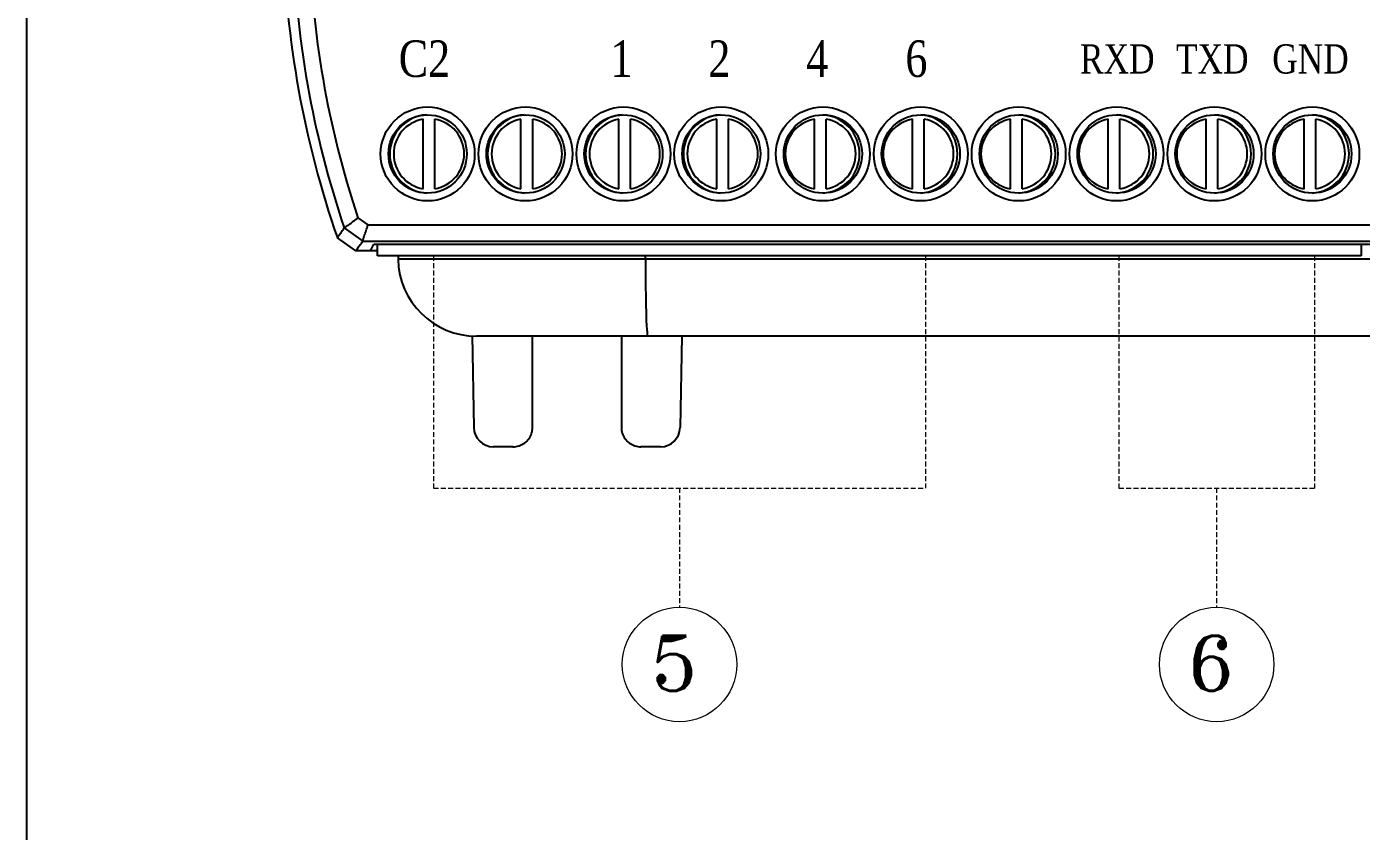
# Model space of a CAD drawing. Header units: millimetres. Extents: x 77 to 917, y 105 to 1108.
# Drawn here: x 77.4 to 145.5, y 593.1 to 634.1 of the extents above; entities that cross this region are included whole.
import ezdxf
from ezdxf.enums import TextEntityAlignment as Align

# ---------------------------------------------------------------- set-up
doc = ezdxf.new("R2010")
doc.units = ezdxf.units.MM
doc.linetypes.add('DASHED2', pattern=[0.375, 0.25, -0.125])
doc.layers.add('02___PRT_ALL_AXES', color=7, linetype='Continuous')
doc.layers.add('40', color=4, linetype='Continuous')
doc.styles.add('SS', font='batang.ttc', dxfattribs={"width": 0.8})
doc.styles.add('STYLE2', font='romant.shx')

msp = doc.modelspace()

# ---------------------------------------------------------------- linework, layer by layer
at = {"color": 7, "linetype": 'Continuous'}
for p, q in [((97.619, 625.869), (97.619, 629.419)), ((98.219, 625.869), (98.219, 629.419)), ((102.619, 625.869), (102.619, 629.419)), ((103.219, 625.869), (103.219, 629.419)), ((107.619, 625.869), (107.619, 629.419)), ((108.219, 625.869), (108.219, 629.419)), ((112.619, 625.869), (112.619, 629.419)), ((113.219, 625.869), (113.219, 629.419)), ((117.619, 625.869), (117.619, 629.419)), ((118.219, 625.869), (118.219, 629.419)), ((122.619, 625.869), (122.619, 629.419)), ((123.219, 625.869), (123.219, 629.419)), ((127.619, 625.869), (127.619, 629.419)), ((128.219, 625.869), (128.219, 629.419)), ((132.619, 625.869), (132.619, 629.419)), ((133.219, 625.869), (133.219, 629.419)), ((137.619, 625.869), (137.619, 629.419)), ((138.219, 625.869), (138.219, 629.419)), ((142.619, 625.869), (142.619, 629.419)), ((143.219, 625.869), (143.219, 629.419)), ((93.595, 623.868), (94.541, 623.19)), ((94.294, 624.386), (94.807, 624.018)), ((94.807, 624.018), (166.156, 624.018)), ((94.187, 622.694), (93.243, 623.365)), ((94.541, 623.19), (166.422, 623.19)), ((95.294, 622.694), (94.187, 622.694)), ((94.933, 622.694), (95.102, 623.033)), ((95.102, 623.033), (165.861, 623.033)), ((95.294, 622.444), (95.294, 623.033)), ((145.544, 622.444), (95.294, 622.444)), ((96.342, 622.444), (96.345, 622.274)), ((108.98, 622.274), (108.98, 622.444)), ((145.544, 623.033), (145.544, 622.444)), ((164.619, 622.274), (96.345, 622.274)), ((100.133, 618.368), (100.214, 613.677)), ((160.619, 618.344), (100.344, 618.344)), ((103.214, 613.694), (103.214, 618.344)), ((107.749, 618.344), (107.749, 613.694)), ((110.83, 618.344), (110.749, 613.677)), ((102.214, 612.694), (101.214, 612.694)), ((109.749, 612.694), (108.749, 612.694))]:
    msp.add_line(p, q, dxfattribs=at)
at = {"color": 1, "linetype": 'DASHED2', "lineweight": 18}
for p, q in [((98.157, 622.444), (98.157, 610.586)), ((123.282, 622.444), (123.282, 610.586)), ((133.157, 622.444), (133.157, 610.586)), ((143.157, 622.444), (143.157, 610.586)), ((110.719, 610.586), (110.719, 604.501)), ((138.157, 610.586), (138.157, 604.501))]:
    msp.add_line(p, q, dxfattribs=at)
at = {"color": 1, "linetype": 'DASHED2', "lineweight": 5}
for p, q in [((98.157, 610.586), (123.282, 610.586)), ((133.157, 610.586), (143.157, 610.586))]:
    msp.add_line(p, q, dxfattribs=at)
msp.add_lwpolyline([(77.374, 1009.23), (917.29, 1009.23), (917.29, 428.192), (77.374, 428.192)], close=True)
at = {"color": 7, "linetype": 'Continuous'}
for centre, radius in [((97.854, 627.644), 2.4), ((102.854, 627.644), 2.4), ((107.854, 627.644), 2.4), ((112.854, 627.644), 2.4), ((118.044, 627.644), 2.4), ((123.044, 627.644), 2.4), ((128.044, 627.644), 2.4), ((133.044, 627.644), 2.4), ((138.044, 627.644), 2.4), ((143.044, 627.644), 2.4), ((97.854, 627.644), 2), ((102.854, 627.644), 2), ((107.854, 627.644), 2), ((112.854, 627.644), 2), ((118.044, 627.644), 2), ((123.044, 627.644), 2), ((128.044, 627.644), 2), ((133.044, 627.644), 2), ((138.044, 627.644), 2), ((143.044, 627.644), 2)]:
    msp.add_circle(centre, radius, dxfattribs=at)
at = {"color": 0, "linetype": 'ByBlock', "lineweight": 18}
for centre in [(110.719, 601.578), (138.157, 601.578)]:
    msp.add_circle(centre, 2.922, dxfattribs=at)
at = {"color": 7, "linetype": 'Continuous'}
for centre, radius, start, end in [((140.47, 639.786), 50, 181.25088, 199.17209), ((140.47, 639.786), 49.504, 181.25713, 198.75612), ((140.47, 639.786), 48.677, 181.26039, 198.4439), ((97.919, 627.644), 1.8, 99.59407, 260.40593), ((97.919, 627.644), 1.8, 279.59407, 80.40593), ((102.919, 627.644), 1.8, 99.59407, 260.40593), ((102.919, 627.644), 1.8, 279.59407, 80.40593), ((107.919, 627.644), 1.8, 99.59407, 260.40593), ((107.919, 627.644), 1.8, 279.59407, 80.40593), ((112.919, 627.644), 1.8, 99.59407, 260.40593), ((112.919, 627.644), 1.8, 279.59407, 80.40593), ((117.919, 627.644), 1.8, 99.59407, 260.40593), ((117.919, 627.644), 1.8, 279.59407, 80.40593), ((122.919, 627.644), 1.8, 99.59407, 260.40593), ((122.919, 627.644), 1.8, 279.59407, 80.40593), ((127.919, 627.644), 1.8, 99.59407, 260.40593), ((127.919, 627.644), 1.8, 279.59407, 80.40593), ((132.919, 627.644), 1.8, 99.59407, 260.40593), ((132.919, 627.644), 1.8, 279.59407, 80.40593), ((137.919, 627.644), 1.8, 99.59407, 260.40593), ((137.919, 627.644), 1.8, 279.59407, 80.40593), ((142.919, 627.644), 1.8, 99.59407, 260.40593), ((142.919, 627.644), 1.8, 279.59407, 80.40593), ((100.344, 622.344), 4, 181, 270), ((101.214, 613.694), 1, 181, 270), ((109.749, 613.694), 1, 270, 359)]:
    msp.add_arc(centre, radius, start, end, dxfattribs=at)
for points, knots in [([(93.594, 623.868), (93.56, 623.819), (93.484, 623.71), (93.366, 623.542), (93.284, 623.424), (93.243, 623.365)], [0, 0, 0, 0, 0.1794589, 0.3998599, 0.6134957, 0.6134957, 0.6134957, 0.6134957]), ([(93.594, 623.868), (93.669, 623.925), (93.831, 624.028), (94.057, 624.209), (94.215, 624.326), (94.294, 624.385)], [0, 0, 0, 0, 0.282463, 0.5729852, 0.8701168, 0.8701168, 0.8701168, 0.8701168]), ([(94.541, 623.19), (94.571, 623.279), (94.616, 623.465), (94.715, 623.738), (94.775, 623.924), (94.807, 624.018)], [0, 0, 0, 0, 0.2828747, 0.5732697, 0.8697537, 0.8697537, 0.8697537, 0.8697537]), ([(94.541, 623.19), (94.506, 623.142), (94.429, 623.034), (94.311, 622.869), (94.228, 622.752), (94.187, 622.694)], [0, 0, 0, 0, 0.1782085, 0.3970842, 0.6092519, 0.6092519, 0.6092519, 0.6092519]), ([(108.98, 622.274), (108.98, 621.981), (108.982, 621.411), (108.99, 620.594), (109, 619.856), (109.024, 619.26), (109.024, 618.764), (109.079, 618.546), (109.061, 618.344), (109.094, 618.344)], [0, 0, 0, 0, 0.878752, 1.710939, 2.455781, 3.076824, 3.543772, 3.834118, 3.935805, 3.935805, 3.935805, 3.935805]), ([(102.214, 612.694), (102.318, 612.694), (102.528, 612.727), (102.812, 612.872), (103.037, 613.097), (103.181, 613.38), (103.214, 613.59), (103.214, 613.694)], [0, 0, 0, 0, 0.312941, 0.625864, 0.938757, 1.25162, 1.564464, 1.564464, 1.564464, 1.564464]), ([(107.749, 613.694), (107.749, 613.59), (107.782, 613.38), (107.927, 613.097), (108.152, 612.872), (108.435, 612.727), (108.645, 612.694), (108.749, 612.694)], [0, 0, 0, 0, 0.312844, 0.625707, 0.9386, 1.251523, 1.564464, 1.564464, 1.564464, 1.564464])]:
    msp.add_open_spline(points, degree=3, knots=knots, dxfattribs=at)
at = {"layer": '02___PRT_ALL_AXES', "color": 7, "linetype": 'Continuous'}
for centre, start, end in [((97.919, 627.644), 93.69703, 266.30815), ((102.919, 627.644), 93.69703, 266.30815), ((107.919, 627.644), 93.69703, 266.30815), ((112.919, 627.644), 93.69703, 266.30815), ((117.919, 627.644), 273.69457, 86.30569), ((122.919, 627.644), 273.69457, 86.30569), ((127.919, 627.644), 273.69457, 86.30569), ((132.919, 627.644), 273.69457, 86.30569), ((137.919, 627.644), 273.69457, 86.30569), ((142.919, 627.644), 273.69457, 86.30569)]:
    msp.add_arc(centre, 2, start, end, dxfattribs=at)

# ---------------------------------------------------------------- texts
at = {"color": 0, "style": 'STYLE2'}
for s, p in [('5', (109.247, 600.233)), ('6', (136.684, 600.233))]:
    msp.add_text(s, height=2.815, dxfattribs=at).set_placement(p)
at = {"layer": '40', "color": 0, "style": 'SS', "width": 0.8}
for s, height, p in [('C2', 1.8658, (97.691, 631.58)), ('1', 1.866, (107.756, 631.58)), ('2', 1.866, (112.756, 631.58)), ('4', 1.866, (117.756, 631.58)), ('6', 1.866, (122.821, 631.58)), ('RXD', 1.4926, (133.081, 631.752)), ('TXD', 1.4926, (137.933, 631.752)), ('GND', 1.4926, (142.949, 631.752))]:
    msp.add_text(s, height=height, dxfattribs=at).set_placement(p, align=Align.CENTER)

doc.saveas('drawing.dxf')
